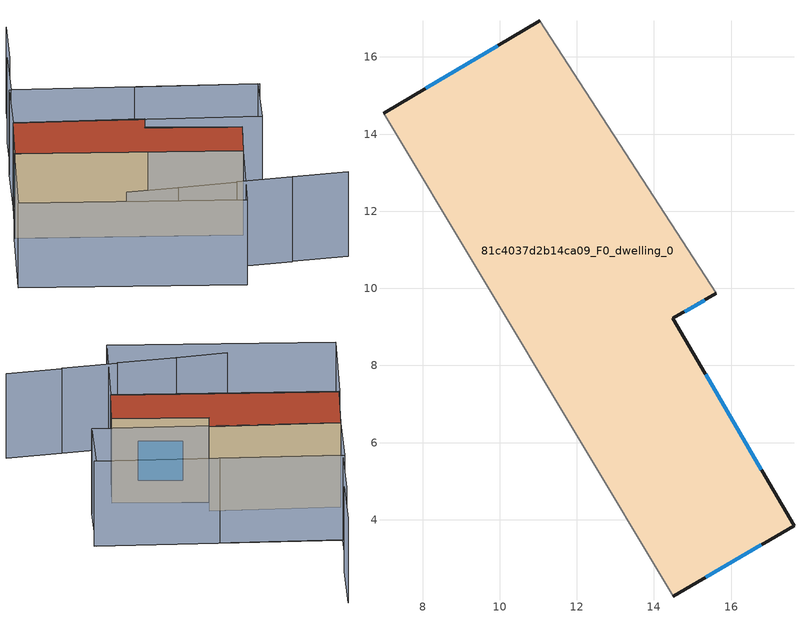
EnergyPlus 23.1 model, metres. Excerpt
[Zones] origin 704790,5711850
81c4037d2b14ca09_F0_dwelling_0
 floor ground (EU_floor_Construction): 17.63,3.84 14.49,9.22 15.62,9.87 11.04,16.94 6.99,14.54 14.5,2.02 z0
 wall outside (EU_wall_Construction): 6.99,14.54 11.04,16.94 / 15.62,9.87 14.49,9.22 17.63,3.84 14.5,2.02 z0:6
 wall adiabatic (EU_wall_Construction): 14.5,2.02 6.99,14.54 / 11.04,16.94 15.62,9.87 z0:6
 window (EU_Window_Construction): 16.79,3.35 15.35,2.51 / 8.08,15.19 9.95,16.29 / 15.31,9.7 14.79,9.4 / 15.34,7.77 16.78,5.29 z1.62:4.38
 roof outside (EU_roof_Construction): 11.04,16.94 15.62,9.87 14.49,9.22 17.63,3.84 14.5,2.02 6.99,14.54 z6
shading: 12.62,-2.6 15.02,-5.37 / 10.2,0.12 12.6,-2.62 / 7.63,2.98 10.16,0.08 / 5.41,5.5 7.62,2.97 / 23.75,5.96 15.24,19.41 / 15.24,19.41 19.29,21.97 / 19.31,21.81 23.28,24.28 / 6.96,14.59 14.5,2.02 / 14.5,2.02 8.19,-1.77 / 8.19,-1.77 0.65,10.8 / 0.65,10.8 6.96,14.59 / 15.16,19.54 23.68,6.05 / 23.68,6.05 19.57,3.45 / 19.57,3.45 11.04,16.94 / 11.04,16.94 15.16,19.54 z0:6
[Building]
EU S2 Campaign: North Axis=0; Terrain=City; Solar Distribution=FullExterior
[Site:Location]
London: Latitude=51.5; Longitude=-0.5; Time Zone=0; Elevation=25
[SizingPeriod:WeatherFileDays]
AnnualSizingPeriod: Begin Month=1; Begin Day of Month=1; End Month=12; End Day of Month=31; Day of Week for Start Day=Monday; Use Weather File Daylight Saving Period=No; Use Weather File Rain and Snow Indicators=No
[MATERIAL]
EU_InternalMass_Material: Roughness=MediumRough; Thickness=0.1; Conductivity=1; Density=1800; Specific Heat=900; Thermal Absorptance=0.9; Solar Absorptance=0.7; Visible Absorptance=0.7
[MATERIAL:NOMASS] Roughness=MediumRough; Thermal Absorptance=0.9; Solar Absorptance=0.7; Visible Absorptance=0.7
Name | Thermal Resistance
EU_wall_NoMass | 0.555556
EU_roof_NoMass | 0.510204
EU_floor_NoMass | 1.68919
[WINDOWMATERIAL:SIMPLEGLAZINGSYSTEM]
EU_Window_SimpleGlazing: UFactor=3.96; Solar Heat Gain Coefficient=0.85; Visible Transmittance=0.85
[CONSTRUCTION]
EU_wall_Construction: EU_wall_NoMass
EU_roof_Construction: EU_roof_NoMass
EU_floor_Construction: EU_floor_NoMass
EU_InternalMass_Construction: EU_InternalMass_Material
EU_Window_Construction: EU_Window_SimpleGlazing
[ZONE]
81c4037d2b14ca09_F0_dwelling_0: Type=1; Multiplier=1; Ceiling Height=autocalculate; Volume=380.934; Floor Area=autocalculate; Part of Total Floor Area=Yes
[INTERNALMASS]
81c4037d2b14ca09_F0_dwelling_0_EU_InternalMass: Construction=EU_InternalMass_Construction; Zone or ZoneList=81c4037d2b14ca09_F0_dwelling_0; Surface Area=63.489
[OTHEREQUIPMENT]
EU_Step8_InternalGain_81c4037d2b14ca09_F0_dwelling_0_f000: Fuel Type=Electricity; Zone or ZoneList or Space or SpaceList=81c4037d2b14ca09_F0_dwelling_0; Schedule=EU_Step8_GainSchedule_81c4037d2b14ca09_F0_dwelling_0_f000; Design Level Calculation Method=Watts/Area; Power per Zone Floor Area=1; Fraction Latent=0; Fraction Radiant=0; Fraction Lost=0; Carbon Dioxide Generation Rate=0; EndUse Subcategory=EU_Step8_InternalGains
[ZONEVENTILATION:DESIGNFLOWRATE]
EU_ConstantAir_81c4037d2b14ca09_F0_dwelling_0: Zone or ZoneList or Space or SpaceList=81c4037d2b14ca09_F0_dwelling_0; Schedule=EU_AlwaysOn; Design Flow Rate Calculation Method=AirChanges/Hour; Air Changes per Hour=0.48; Ventilation Type=Natural; Fan Pressure Rise=0; Fan Total Efficiency=1; Constant Term Coefficient=1; Temperature Term Coefficient=0; Velocity Term Coefficient=0; Velocity Squared Term Coefficient=0; Minimum Indoor Temperature=-100; Maximum Indoor Temperature=100; Delta Temperature=-100; Minimum Outdoor Temperature=-100; Maximum Outdoor Temperature=100; Maximum Wind Speed=40
[HVACTEMPLATE:THERMOSTAT]
EU_HeatOnly_81c4037d2b14ca09_F0_dwelling_0: Constant Heating Setpoint=20; Constant Cooling Setpoint=50
[HVACTEMPLATE:ZONE:IDEALLOADSAIRSYSTEM]
81c4037d2b14ca09_F0_dwelling_0: Template Thermostat=EU_HeatOnly_81c4037d2b14ca09_F0_dwelling_0; System Availability Schedule=EU_AlwaysOn; Maximum Heating Supply Air Temperature=50; Minimum Cooling Supply Air Temperature=13; Maximum Heating Supply Air Humidity Ratio=0.0156; Minimum Cooling Supply Air Humidity Ratio=0.0077; Heating Limit=NoLimit; Cooling Limit=NoLimit; Heating Availability Schedule=EU_AlwaysOn; Cooling Availability Schedule=EU_CoolingOff; Dehumidification Control Type=ConstantSensibleHeatRatio; Cooling Sensible Heat Ratio=0.7; Dehumidification Setpoint=60; Humidification Control Type=None; Humidification Setpoint=30; Outdoor Air Method=None; Outdoor Air Flow Rate per Person=0.00944; Outdoor Air Flow Rate per Zone Floor Area=0; Outdoor Air Flow Rate per Zone=0; Demand Controlled Ventilation Type=None; Outdoor Air Economizer Type=NoEconomizer; Heat Recovery Type=None; Sensible Heat Recovery Effectiveness=0.7; Latent Heat Recovery Effectiveness=0.65
[SIZING:ZONE]
81c4037d2b14ca09_F0_dwelling_0: Zone Cooling Design Supply Air Temperature Input Method=SupplyAirTemperature; Zone Cooling Design Supply Air Temperature=13; Zone Heating Design Supply Air Temperature Input Method=SupplyAirTemperature; Zone Heating Design Supply Air Temperature=50; Zone Cooling Design Supply Air Humidity Ratio=0.008; Zone Heating Design Supply Air Humidity Ratio=0.008; Cooling Design Air Flow Method=DesignDay; Cooling Design Air Flow Rate=0; Cooling Minimum Air Flow per Zone Floor Area=0.000762; Cooling Minimum Air Flow=0; Cooling Minimum Air Flow Fraction=0.2; Heating Design Air Flow Method=DesignDay; Heating Design Air Flow Rate=0; Heating Maximum Air Flow per Zone Floor Area=0.002032; Heating Maximum Air Flow=0.141576; Heating Maximum Air Flow Fraction=0.3; Account for Dedicated Outdoor Air System=No; Dedicated Outdoor Air System Control Strategy=NeutralSupplyAir; Dedicated Outdoor Air Low Setpoint Temperature for Design=autosize; Dedicated Outdoor Air High Setpoint Temperature for Design=autosize; Zone Load Sizing Method=Sensible Load Only No Latent Load; Zone Latent Cooling Design Supply Air Humidity Ratio Input Method=HumidityRatioDifference; Zone Cooling Design Supply Air Humidity Ratio Difference=0.005; Zone Latent Heating Design Supply Air Humidity Ratio Input Method=HumidityRatioDifference; Zone Humidification Design Supply Air Humidity Ratio Difference=0.005
[SCHEDULE:CONSTANT]
Name | Hourly Value
EU_AlwaysOn | 1
EU_CoolingOff | 0
[SCHEDULE:FILE]
EU_Step8_GainSchedule_81c4037d2b14ca09_F0_dwelling_0_f000: File=../../schedules/81c4037d2b14ca09/81c4037d2b14ca09_F0_dwelling_0_f000_gain.csv; Column Number=1; Rows to Skip at Top=0; Number of Hours of Data=8760; Column Separator=Comma; Interpolate to Timestep=No; Minutes per Item=60; Adjust Schedule for Daylight Savings=Yes
